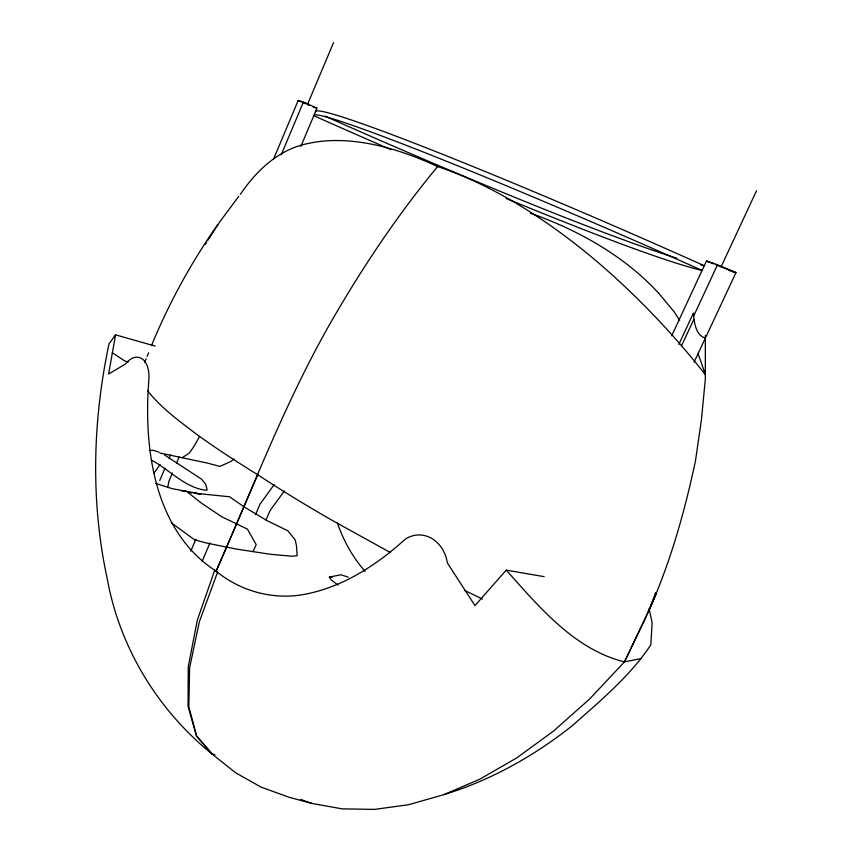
<?xml version="1.0" encoding="UTF-8"?>
<svg xmlns="http://www.w3.org/2000/svg" width="852" height="852" viewBox="0 0 852 852"><rect width="100%" height="100%" fill="white"/><g stroke="black" fill="none" stroke-linecap="round" stroke-linejoin="round"><path stroke-width="1.28" d="M155.139 346.093L115.563 334.847L108.609 374.049L125.457 364.006A25.677 15.059 -77.3 0 1 139.515 357.542L142.082 358.777A25.677 15.059 -77.3 0 1 148.812 380.29C143.466 448.802 154.116 532.308 217.59 572.097L199.347 621.768L189.602 667.851L188.835 706.862L196.716 736.149L212.244 754.105L214.8 754.819M167.748 487.344L168.824 481.572L172.413 472.988M655.646 592.662L650.076 607.934L624.473 661.887L589.563 699.045L553.502 731.112L516.855 757.822L480.166 779.016L443.935 794.628L408.587 804.714L374.529 809.4L342.121 808.867L311.64 803.372L289.265 797.312L261.202 787.195L235.514 772.7L212.159 754.041L196.365 735.862L188.047 706.223L188.239 666.775L197.291 620.213L214.768 570.084C239.305 590.841 272.331 600.277 304.047 594.44C342.685 587.284 376.605 565.164 405.296 539.124A34.197 28.819 -89.4 0 1 435.297 540.871L438.833 544.247A34.197 28.819 -89.4 0 1 447.364 562.948L474.99 605.623L506.226 570.126L544.119 576.655M656.296 592.779L650.076 607.934C670.769 560.808 684.859 511.051 695.488 460.772L701.398 420.068L705.328 379.161L705.339 335.571M144.691 362.419L146.15 358.809M147.119 356.392L148.589 352.781M151.507 345.539C168.994 302.971 191.295 262.384 217.697 224.683M348.234 577.134L340.906 574.759L329.341 577.092L331.14 579.892L338.01 585.068M273.492 159.281L298.189 100.451L300.362 101.037A21.023 0.948 24.1 0 1 303.387 102.165A21.023 0.948 24.1 0 1 307.508 103.848L316.603 108.055M176.534 463.179L179.101 457.055M147.588 390.791C161.209 408.065 179.293 421.112 196.674 434.318A413.582 60.897 24.7 0 0 257.751 474.713L216.195 571.053C254.993 482.956 288.924 392.282 338.414 309.34C367.84 259.37 400.568 211.307 437.566 166.619L436.959 166.396M281.245 154.755L303.376 102.165L309.649 105.307M307.561 104.264L333.547 42.6M159.771 480.432L164.947 468.185M169.079 458.397L170.634 454.723M300.809 146.523L317.072 108.002M190.763 551.212L195.832 539.273M202.148 561.276L209.965 542.916M255.483 514.746L260.009 504.171L274.163 484.639M265.962 520.082L270.02 510.636L284.312 491.008M253.012 551.617L256.186 544.609L247.378 529.081L221.776 516.759L201.434 503.149L186.588 491.37L181.412 490.773M671.706 335.794L706.425 261.042L712.389 262.895A26.391 1.47 23.3 0 1 717.501 264.823A26.38 1.459 23.3 0 1 723.582 267.283L735.958 272.651L694.082 362.185M678.842 344.378L693.422 313.078C694.114 321.854 695.434 335.081 705.349 338.106M693.517 316.348L717.501 264.823M681.515 345.805L693.858 319.319M721.09 266.804L756.523 190.763M506.226 570.126C539.156 606.922 574.429 649.501 624.473 661.887L643.942 621.555L656.455 593.109M205.225 244.492L206.589 242.341M207.952 240.2L219.305 222.521L238.773 196.311M443.935 794.628C490.848 780.294 534.108 756.012 572.459 725.574C600.383 700.738 629.916 676.275 650.79 644.921L652.142 622.823L649.096 608.52M154.095 473.126L160.101 464.447M115.563 334.847L109.013 343.857C92.58 421.218 90.504 501.753 107.331 579.232C119.887 647.946 157.982 710.451 212.244 754.105M240.37 194.288C256.729 170.262 279.328 148.791 308.882 143.349A374.507 179.697 50.5 0 1 437.555 166.566A382.122 186.183 49.7 0 1 600.969 264.972C639.213 298.157 674.156 335.049 705.509 374.805L697.99 353.388M164.511 454.957L201.391 479.048L205.705 484.181L207.142 489.762L206.61 490.315C185.022 488.111 169.633 469.569 151.283 460.08M234.055 458.983L231.041 461.401L219.859 466.406L207.334 463.062L159.814 452.998M182.168 457.726L189.336 453.072L193.798 446.629A138.599 92.591 -75.4 0 0 199.56 436.352M624.473 661.887L641.524 658.489M149.324 450.463L153.211 450.303L158.962 452.135M329.341 577.092L332.333 577.219M189.101 492.69L191.721 492.935M194.331 493.18L229.486 496.769L244.556 507.164L267.517 520.891L287.699 530.7L295.143 539.817L296.485 545.759L297.124 555.706L291.789 556.218L269.892 554.215L235.706 548.954L206.205 542.969L194.352 539.678L171.337 522.798M194.277 493.287L200.731 494.043L172.157 488.643L155.767 483.489M735.02 272.438L735.958 272.651L716.202 264.887M212.159 754.041L214.576 754.712M734.392 272.267L730.867 271.106M315.847 107.853L314.761 107.49A21.364 0.969 24.1 0 1 314.111 107.256M128.194 362.1L124.456 360.801L112.251 352.696M300.564 799.389L311.64 803.372M713.752 263.918L706.425 261.042L707.863 261.692M304.164 103.209L305.346 103.72M301.768 102.176L302.971 102.698M300.564 101.644L298.168 100.568M464.915 590.564L482.37 599.031M390.567 552.639L332.131 520.338A422.347 62.973 24.9 0 1 257.751 474.724M658.649 293.12L674.092 311.757L679.64 320.214M365.114 571.426C352.749 557.24 343.324 540.551 337.36 522.723M308.712 105.137A21.364 0.969 24.1 0 1 307.625 104.679M313.376 106.99A21.364 0.969 24.1 0 1 312.577 106.681M530.306 213.138A476.3 295.175 -13.5 0 1 658.607 293.131M729.77 270.712A26.817 1.523 23.3 0 1 728.588 270.276M700.866 264.961A453.232 25.709 24.2 0 0 704.253 265.728A341.088 14.708 23.6 0 0 315.442 111.857M676.85 258.209A453.232 25.709 24.2 0 1 325.017 116.128M506.205 198.473A453.008 24.133 24.2 0 0 702.08 270.414A340.97 13.813 23.6 0 0 313.824 115.702A453.008 24.133 24.2 0 0 390.962 149.654"/></g></svg>
